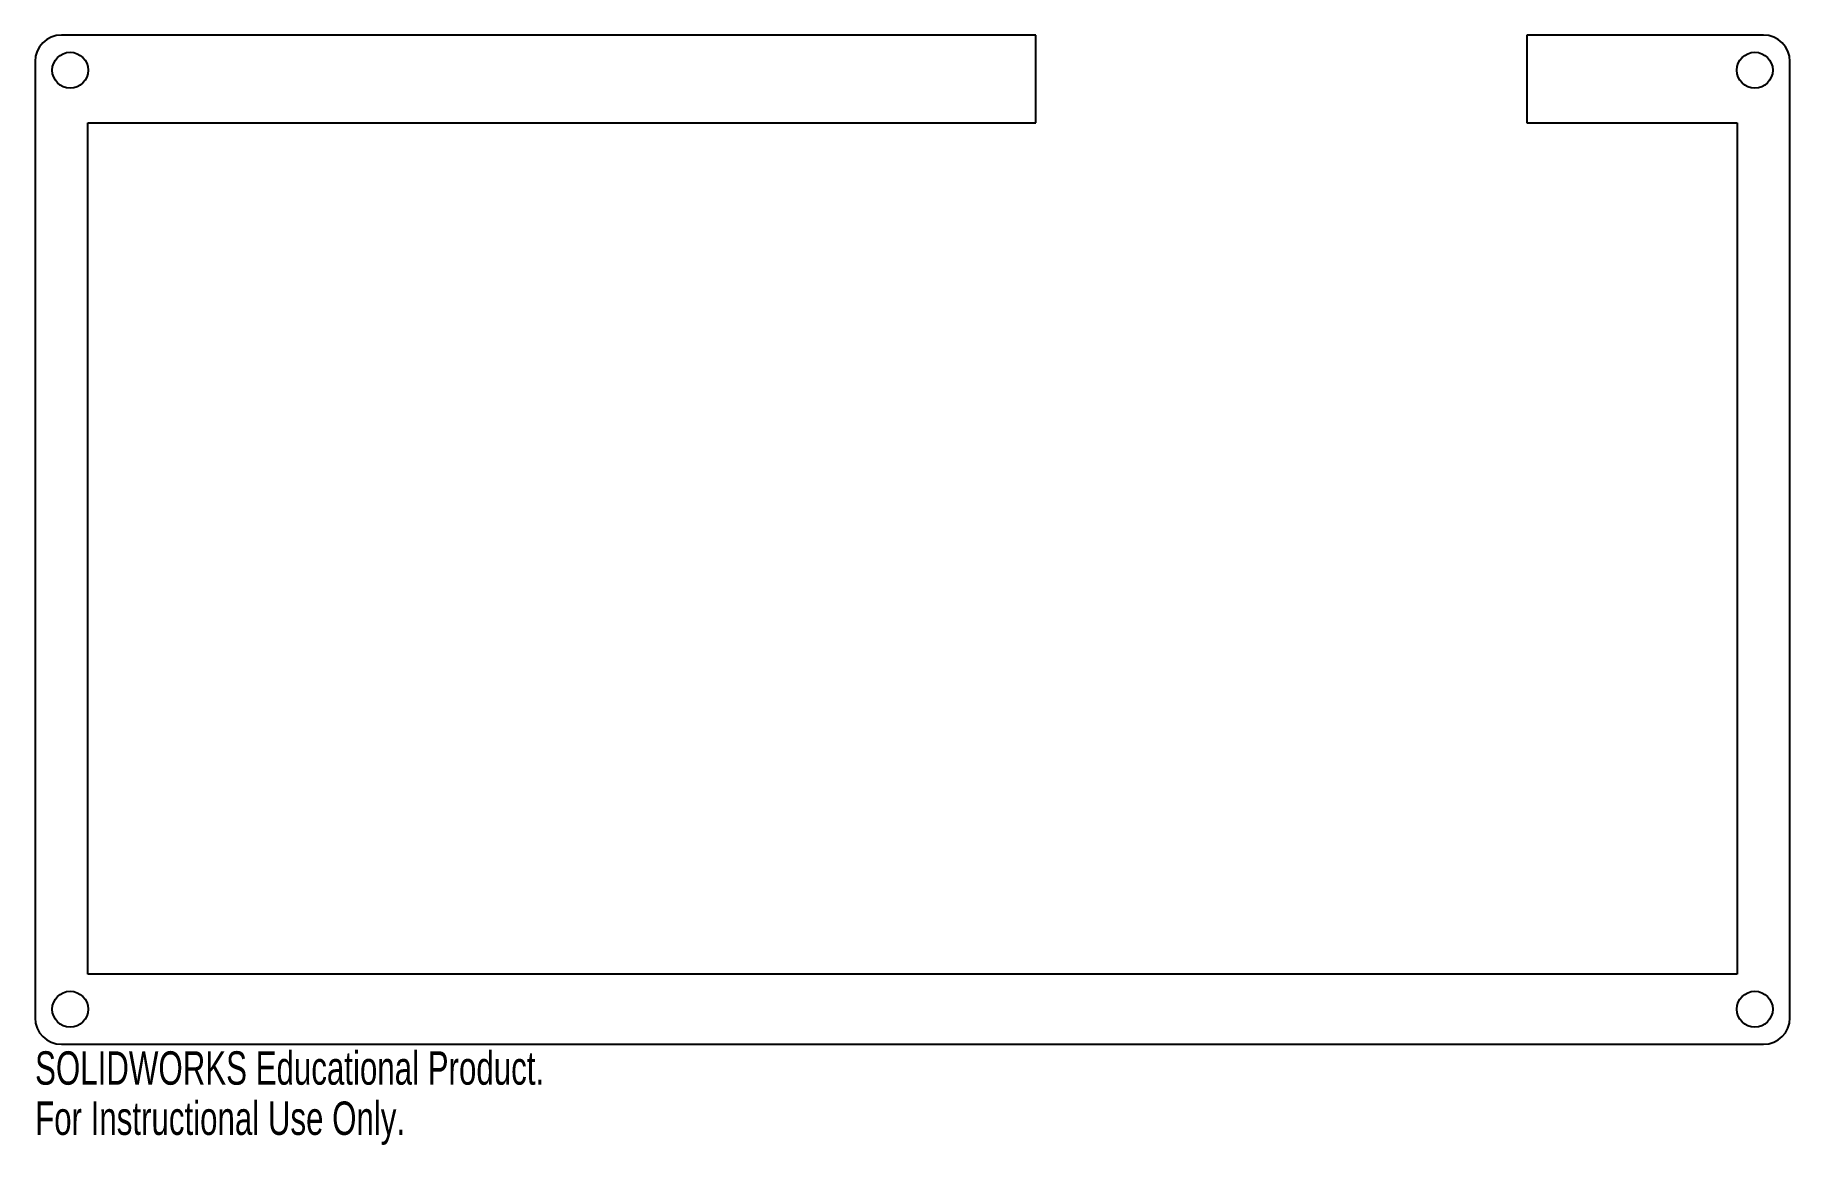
# Model space of a CAD drawing. Header units: inches. Extents: x 0 to 10, y -0.6 to 5.8.
import ezdxf

# ---------------------------------------------------------------- set-up
doc = ezdxf.new("R2010")
doc.units = ezdxf.units.IN
doc.header["$MEASUREMENT"] = 0
doc.styles.add('SLDTEXTSTYLE0', font='TXT', dxfattribs={"width": 0.7})

msp = doc.modelspace()

# ---------------------------------------------------------------- linework, layer by layer
at = {"color": 7, "linetype": 'Continuous', "lineweight": 25}
for p, q in [((5.703, 5.75), (0.15, 5.75)), ((5.703, 5.25), (5.703, 5.75)), ((9.85, 5.75), (8.5, 5.75)), ((8.5, 5.75), (8.5, 5.25)), ((0, 5.6), (0, 0.15)), ((10, 0.15), (10, 5.6)), ((0.3, 0.4), (0.3, 5.25)), ((0.3, 5.25), (5.703, 5.25)), ((8.5, 5.25), (9.7, 5.25)), ((9.7, 5.25), (9.7, 0.4)), ((9.7, 0.4), (0.3, 0.4)), ((0.15, 0), (9.85, 0))]:
    msp.add_line(p, q, dxfattribs=at)
for centre in [(0.2, 5.55), (9.8, 5.55), (0.2, 0.2), (9.8, 0.2)]:
    msp.add_circle(centre, 0.102, dxfattribs=at)
for centre, start, end in [((0.15, 5.6), 90, 180), ((9.85, 5.6), 0, 90), ((0.15, 0.15), 180, 270), ((9.85, 0.15), 270, 0)]:
    msp.add_arc(centre, 0.15, start, end, dxfattribs=at)

# ---------------------------------------------------------------- texts
at = {"color": 7, "linetype": 'Continuous', "char_height": 0.1903, "attachment_point": 1, "style": 'SLDTEXTSTYLE0'}
for s, insert in [('SOLIDWORKS Educational Product.', (0, -0.04)), ('For Instructional Use Only.', (0, -0.326))]:
    msp.add_mtext(s, dxfattribs=dict(at, insert=insert))

doc.saveas('drawing.dxf')
